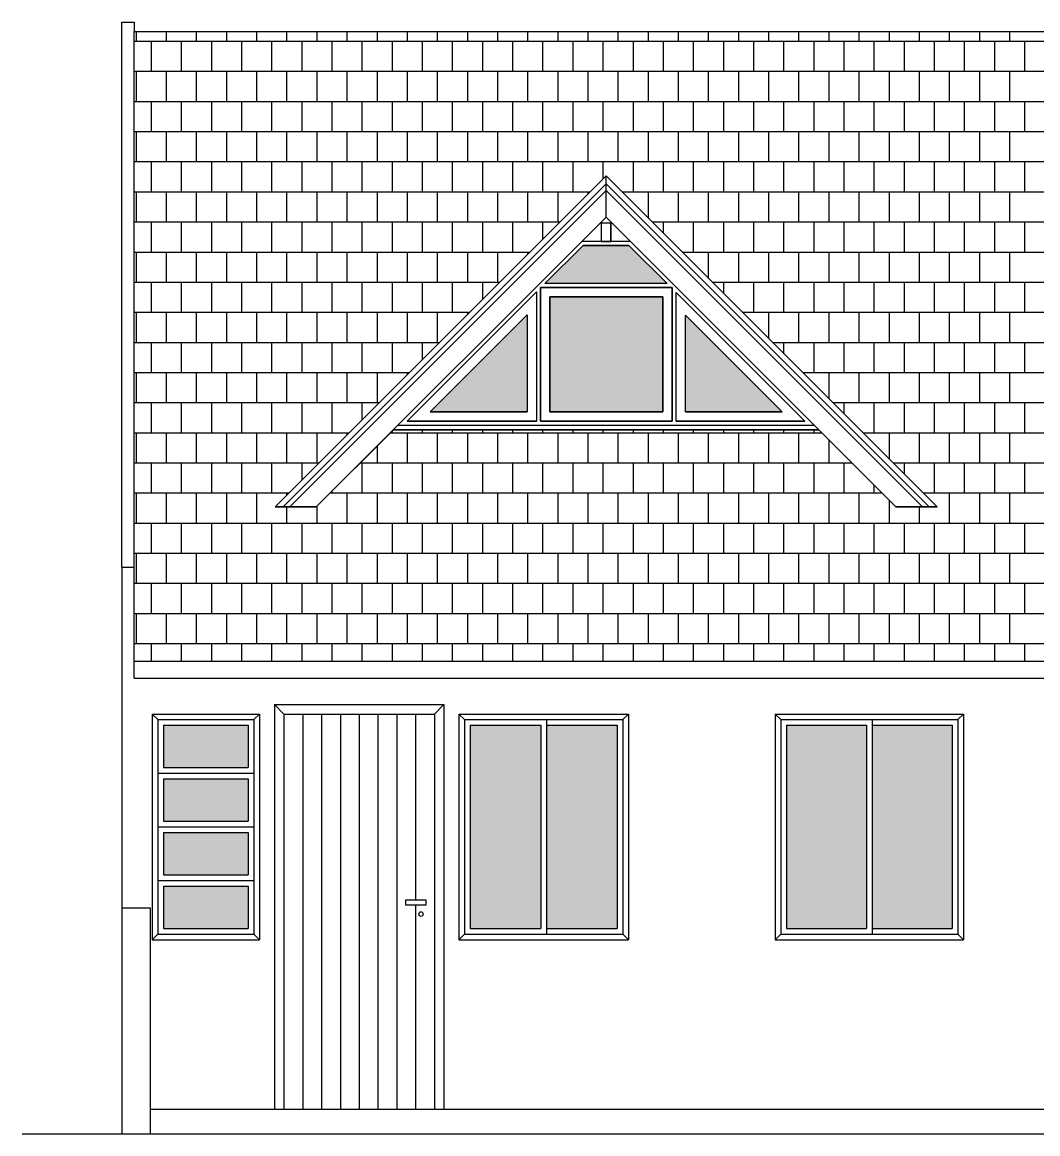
# Model space of a CAD drawing. Extents: x -79 to 141, y 7 to 81.
# Drawn here: x -18.29 to -12.89, y 42.22 to 48.12 of the extents above; entities that cross this region are included whole.
import ezdxf

# ---------------------------------------------------------------- set-up
doc = ezdxf.new("R2010")
doc.units = 0
doc.header["$LTSCALE"] = 10
doc.header["$MEASUREMENT"] = 0
doc.layers.get('0').update_dxf_attribs({"linetype": 'CONTINUOUS'})
for name, color, linetype in [('CONCRETO', 5, 'CONTINUOUS'), ('COTAS', 244, 'CONTINUOUS'), ('JANELA', 5, 'CONTINUOUS'), ('MADEIRAMENTODETELHADO', 244, 'CONTINUOUS'), ('PAREDE', 7, 'CONTINUOUS'), ('PAREDECORTE', 3, 'CONTINUOUS'), ('PAREDES', 7, 'CONTINUOUS'), ('TELHADO', 30, 'CONTINUOUS'), ('TERRENOEMCORTE', 244, 'CONTINUOUS')]:
    doc.layers.add(name, color=color, linetype=linetype)

# ---------------------------------------------------------------- blocks, each defined once
blk = doc.blocks.new('*X101')
at = {"color": 0, "linetype": 'Continuous', "ltscale": 0.05}
for p, q in [((-37.28, 47.68), (-37.28, 47.7307)), ((-37.12, 47.68), (-37.12, 47.7307)), ((-36.96, 47.68), (-36.96, 47.7307)), ((-36.8, 47.68), (-36.8, 47.7307)), ((-36.64, 47.68), (-36.64, 47.7307)), ((-36.48, 47.68), (-36.48, 47.7307)), ((-36.32, 47.68), (-36.32, 47.7307)), ((-36.16, 47.68), (-36.16, 47.7307)), ((-36, 47.68), (-36, 47.7307)), ((-35.84, 47.68), (-35.84, 47.7307)), ((-35.68, 47.68), (-35.68, 47.7307)), ((-35.52, 47.68), (-35.52, 47.7307)), ((-35.36, 47.68), (-35.36, 47.7307)), ((-35.2, 47.68), (-35.2, 47.7307)), ((-35.04, 47.68), (-35.04, 47.7307)), ((-34.88, 47.68), (-34.88, 47.7307)), ((-34.72, 47.68), (-34.72, 47.7307)), ((-34.56, 47.68), (-34.56, 47.7307)), ((-34.4, 47.68), (-34.4, 47.7307)), ((-34.24, 47.68), (-34.24, 47.7307)), ((-34.08, 47.68), (-34.08, 47.7307)), ((-33.92, 47.68), (-33.92, 47.7307)), ((-33.76, 47.68), (-33.76, 47.7307)), ((-33.6, 47.68), (-33.6, 47.7307)), ((-33.44, 47.68), (-33.44, 47.7307)), ((-33.28, 47.68), (-33.28, 47.7307)), ((-33.12, 47.68), (-33.12, 47.7307)), ((-32.96, 47.68), (-32.96, 47.7307)), ((-32.8, 47.68), (-32.8, 47.7307)), ((-32.64, 47.68), (-32.64, 47.7307)), ((-37.2915, 47.68), (-32.2915, 47.68)), ((-37.2, 47.52), (-37.2, 47.68)), ((-37.04, 47.52), (-37.04, 47.68)), ((-36.88, 47.52), (-36.88, 47.68)), ((-36.72, 47.52), (-36.72, 47.68)), ((-36.56, 47.52), (-36.56, 47.68)), ((-36.4, 47.52), (-36.4, 47.68)), ((-36.24, 47.52), (-36.24, 47.68)), ((-36.08, 47.52), (-36.08, 47.68)), ((-35.92, 47.52), (-35.92, 47.68)), ((-35.76, 47.52), (-35.76, 47.68)), ((-35.6, 47.52), (-35.6, 47.68)), ((-35.44, 47.52), (-35.44, 47.68)), ((-35.28, 47.52), (-35.28, 47.68)), ((-35.12, 47.52), (-35.12, 47.68)), ((-34.96, 47.52), (-34.96, 47.68)), ((-34.8, 47.52), (-34.8, 47.68)), ((-34.64, 47.52), (-34.64, 47.68)), ((-34.48, 47.52), (-34.48, 47.68)), ((-34.32, 47.52), (-34.32, 47.68)), ((-34.16, 47.52), (-34.16, 47.68)), ((-34, 47.52), (-34, 47.68)), ((-33.84, 47.52), (-33.84, 47.68)), ((-33.68, 47.52), (-33.68, 47.68)), ((-33.52, 47.52), (-33.52, 47.68)), ((-33.36, 47.52), (-33.36, 47.68)), ((-33.2, 47.52), (-33.2, 47.68)), ((-33.04, 47.52), (-33.04, 47.68)), ((-32.88, 47.52), (-32.88, 47.68)), ((-32.72, 47.52), (-32.72, 47.68)), ((-32.56, 47.52), (-32.56, 47.68)), ((-37.2915, 47.52), (-32.2915, 47.52)), ((-37.28, 47.36), (-37.28, 47.52)), ((-37.12, 47.36), (-37.12, 47.52)), ((-36.96, 47.36), (-36.96, 47.52)), ((-36.8, 47.36), (-36.8, 47.52)), ((-36.64, 47.36), (-36.64, 47.52)), ((-36.48, 47.36), (-36.48, 47.52)), ((-36.32, 47.36), (-36.32, 47.52)), ((-36.16, 47.36), (-36.16, 47.52)), ((-36, 47.36), (-36, 47.52)), ((-35.84, 47.36), (-35.84, 47.52)), ((-35.68, 47.36), (-35.68, 47.52)), ((-35.52, 47.36), (-35.52, 47.52)), ((-35.36, 47.36), (-35.36, 47.52)), ((-35.2, 47.36), (-35.2, 47.52)), ((-35.04, 47.36), (-35.04, 47.52)), ((-34.88, 47.36), (-34.88, 47.52)), ((-34.72, 47.36), (-34.72, 47.52)), ((-34.56, 47.36), (-34.56, 47.52)), ((-34.4, 47.36), (-34.4, 47.52)), ((-34.24, 47.36), (-34.24, 47.52)), ((-34.08, 47.36), (-34.08, 47.52)), ((-33.92, 47.36), (-33.92, 47.52)), ((-33.76, 47.36), (-33.76, 47.52)), ((-33.6, 47.36), (-33.6, 47.52)), ((-33.44, 47.36), (-33.44, 47.52)), ((-33.28, 47.36), (-33.28, 47.52)), ((-33.12, 47.36), (-33.12, 47.52)), ((-32.96, 47.36), (-32.96, 47.52)), ((-32.8, 47.36), (-32.8, 47.52)), ((-32.64, 47.36), (-32.64, 47.52)), ((-37.2915, 47.36), (-32.2915, 47.36)), ((-37.2, 47.2), (-37.2, 47.36)), ((-37.04, 47.2), (-37.04, 47.36)), ((-36.88, 47.2), (-36.88, 47.36)), ((-36.72, 47.2), (-36.72, 47.36)), ((-36.56, 47.2), (-36.56, 47.36)), ((-36.4, 47.2), (-36.4, 47.36)), ((-36.24, 47.2), (-36.24, 47.36)), ((-36.08, 47.2), (-36.08, 47.36)), ((-35.92, 47.2), (-35.92, 47.36)), ((-35.76, 47.2), (-35.76, 47.36)), ((-35.6, 47.2), (-35.6, 47.36)), ((-35.44, 47.2), (-35.44, 47.36)), ((-35.28, 47.2), (-35.28, 47.36)), ((-35.12, 47.2), (-35.12, 47.36)), ((-34.96, 47.2), (-34.96, 47.36)), ((-34.8, 47.2), (-34.8, 47.36)), ((-34.64, 47.2), (-34.64, 47.36)), ((-34.48, 47.2), (-34.48, 47.36)), ((-34.32, 47.2), (-34.32, 47.36)), ((-34.16, 47.2), (-34.16, 47.36)), ((-34, 47.2), (-34, 47.36)), ((-33.84, 47.2), (-33.84, 47.36)), ((-33.68, 47.2), (-33.68, 47.36)), ((-33.52, 47.2), (-33.52, 47.36)), ((-33.36, 47.2), (-33.36, 47.36)), ((-33.2, 47.2), (-33.2, 47.36)), ((-33.04, 47.2), (-33.04, 47.36)), ((-32.88, 47.2), (-32.88, 47.36)), ((-32.72, 47.2), (-32.72, 47.36)), ((-32.56, 47.2), (-32.56, 47.36)), ((-37.2915, 47.2), (-32.2915, 47.2)), ((-37.28, 47.04), (-37.28, 47.2)), ((-37.12, 47.04), (-37.12, 47.2)), ((-36.96, 47.04), (-36.96, 47.2)), ((-36.8, 47.04), (-36.8, 47.2)), ((-36.64, 47.04), (-36.64, 47.2)), ((-36.48, 47.04), (-36.48, 47.2)), ((-36.32, 47.04), (-36.32, 47.2)), ((-36.16, 47.04), (-36.16, 47.2)), ((-36, 47.04), (-36, 47.2)), ((-35.84, 47.04), (-35.84, 47.2)), ((-35.68, 47.04), (-35.68, 47.2)), ((-35.52, 47.04), (-35.52, 47.2)), ((-35.36, 47.04), (-35.36, 47.2)), ((-35.2, 47.04), (-35.2, 47.2)), ((-35.04, 47.04), (-35.04, 47.2)), ((-34.88, 47.04), (-34.88, 47.2)), ((-34.72, 47.04), (-34.72, 47.2)), ((-34.56, 47.04), (-34.56, 47.2)), ((-34.4, 47.04), (-34.4, 47.2)), ((-34.24, 47.04), (-34.24, 47.2)), ((-34.08, 47.04), (-34.08, 47.2)), ((-33.92, 47.04), (-33.92, 47.2)), ((-33.76, 47.04), (-33.76, 47.2)), ((-33.6, 47.04), (-33.6, 47.2)), ((-33.44, 47.04), (-33.44, 47.2)), ((-33.28, 47.04), (-33.28, 47.2)), ((-33.12, 47.04), (-33.12, 47.2)), ((-32.96, 47.04), (-32.96, 47.2)), ((-32.8, 47.04), (-32.8, 47.2)), ((-32.64, 47.04), (-32.64, 47.2)), ((-37.2915, 47.04), (-32.2915, 47.04)), ((-37.2, 46.88), (-37.2, 47.04)), ((-37.04, 46.88), (-37.04, 47.04)), ((-36.88, 46.88), (-36.88, 47.04)), ((-36.72, 46.88), (-36.72, 47.04)), ((-36.56, 46.88), (-36.56, 47.04)), ((-36.4, 46.88), (-36.4, 47.04)), ((-36.24, 46.88), (-36.24, 47.04)), ((-36.08, 46.88), (-36.08, 47.04)), ((-35.92, 46.88), (-35.92, 47.04)), ((-35.76, 46.88), (-35.76, 47.04)), ((-35.6, 46.88), (-35.6, 47.04)), ((-35.44, 46.88), (-35.44, 47.04)), ((-35.28, 46.88), (-35.28, 47.04)), ((-35.12, 46.88), (-35.12, 47.04)), ((-34.96, 46.88), (-34.96, 47.04)), ((-34.8, 46.949), (-34.8, 47.04)), ((-34.64, 46.88), (-34.64, 47.04)), ((-34.48, 46.88), (-34.48, 47.04)), ((-34.32, 46.88), (-34.32, 47.04)), ((-34.16, 46.88), (-34.16, 47.04)), ((-34, 46.88), (-34, 47.04)), ((-33.84, 46.88), (-33.84, 47.04)), ((-33.68, 46.88), (-33.68, 47.04)), ((-33.52, 46.88), (-33.52, 47.04)), ((-33.36, 46.88), (-33.36, 47.04)), ((-33.2, 46.88), (-33.2, 47.04)), ((-33.04, 46.88), (-33.04, 47.04)), ((-32.88, 46.88), (-32.88, 47.04)), ((-32.72, 46.88), (-32.72, 47.04)), ((-32.56, 46.88), (-32.56, 47.04)), ((-37.2915, 46.88), (-34.869, 46.88)), ((-37.28, 46.72), (-37.28, 46.88)), ((-37.12, 46.72), (-37.12, 46.88)), ((-36.96, 46.72), (-36.96, 46.88)), ((-36.8, 46.72), (-36.8, 46.88)), ((-36.64, 46.72), (-36.64, 46.88)), ((-36.48, 46.72), (-36.48, 46.88)), ((-36.32, 46.72), (-36.32, 46.88)), ((-36.16, 46.72), (-36.16, 46.88)), ((-36, 46.72), (-36, 46.88)), ((-35.84, 46.72), (-35.84, 46.88)), ((-35.68, 46.72), (-35.68, 46.88)), ((-35.52, 46.72), (-35.52, 46.88)), ((-35.36, 46.72), (-35.36, 46.88)), ((-35.2, 46.72), (-35.2, 46.88)), ((-35.04, 46.72), (-35.04, 46.88)), ((-34.88, 46.869), (-34.88, 46.88)), ((-34.7002, 46.88), (-32.2915, 46.88)), ((-34.56, 46.7398), (-34.56, 46.88)), ((-34.4, 46.72), (-34.4, 46.88)), ((-34.24, 46.72), (-34.24, 46.88)), ((-34.08, 46.72), (-34.08, 46.88)), ((-33.92, 46.72), (-33.92, 46.88)), ((-33.76, 46.72), (-33.76, 46.88)), ((-33.6, 46.72), (-33.6, 46.88)), ((-33.44, 46.72), (-33.44, 46.88)), ((-33.28, 46.72), (-33.28, 46.88)), ((-33.12, 46.72), (-33.12, 46.88)), ((-32.96, 46.72), (-32.96, 46.88)), ((-32.8, 46.72), (-32.8, 46.88)), ((-32.64, 46.72), (-32.64, 46.88)), ((-37.2915, 46.72), (-35.029, 46.72)), ((-37.2, 46.56), (-37.2, 46.72)), ((-37.04, 46.56), (-37.04, 46.72)), ((-36.88, 46.56), (-36.88, 46.72)), ((-36.72, 46.56), (-36.72, 46.72)), ((-36.56, 46.56), (-36.56, 46.72)), ((-36.4, 46.56), (-36.4, 46.72)), ((-36.24, 46.56), (-36.24, 46.72)), ((-36.08, 46.56), (-36.08, 46.72)), ((-35.92, 46.56), (-35.92, 46.72)), ((-35.76, 46.56), (-35.76, 46.72)), ((-35.6, 46.56), (-35.6, 46.72)), ((-35.44, 46.56), (-35.44, 46.72)), ((-35.28, 46.56), (-35.28, 46.72)), ((-35.12, 46.629), (-35.12, 46.72)), ((-34.5402, 46.72), (-32.2915, 46.72)), ((-34.48, 46.6598), (-34.48, 46.72)), ((-34.32, 46.56), (-34.32, 46.72)), ((-34.16, 46.56), (-34.16, 46.72)), ((-34, 46.56), (-34, 46.72)), ((-33.84, 46.56), (-33.84, 46.72)), ((-33.68, 46.56), (-33.68, 46.72)), ((-33.52, 46.56), (-33.52, 46.72)), ((-33.36, 46.56), (-33.36, 46.72)), ((-33.2, 46.56), (-33.2, 46.72)), ((-33.04, 46.56), (-33.04, 46.72)), ((-32.88, 46.56), (-32.88, 46.72)), ((-32.72, 46.56), (-32.72, 46.72)), ((-32.56, 46.56), (-32.56, 46.72)), ((-37.2915, 46.56), (-35.189, 46.56)), ((-37.28, 46.4), (-37.28, 46.56)), ((-37.12, 46.4), (-37.12, 46.56)), ((-36.96, 46.4), (-36.96, 46.56)), ((-36.8, 46.4), (-36.8, 46.56)), ((-36.64, 46.4), (-36.64, 46.56)), ((-36.48, 46.4), (-36.48, 46.56)), ((-36.32, 46.4), (-36.32, 46.56)), ((-36.16, 46.4), (-36.16, 46.56)), ((-36, 46.4), (-36, 46.56)), ((-35.84, 46.4), (-35.84, 46.56)), ((-35.68, 46.4), (-35.68, 46.56)), ((-35.52, 46.4), (-35.52, 46.56)), ((-35.36, 46.4), (-35.36, 46.56)), ((-35.2, 46.549), (-35.2, 46.56)), ((-34.3802, 46.56), (-32.2915, 46.56)), ((-34.24, 46.4198), (-34.24, 46.56)), ((-34.08, 46.4), (-34.08, 46.56)), ((-33.92, 46.4), (-33.92, 46.56)), ((-33.76, 46.4), (-33.76, 46.56)), ((-33.6, 46.4), (-33.6, 46.56)), ((-33.44, 46.4), (-33.44, 46.56)), ((-33.28, 46.4), (-33.28, 46.56)), ((-33.12, 46.4), (-33.12, 46.56)), ((-32.96, 46.4), (-32.96, 46.56)), ((-32.8, 46.4), (-32.8, 46.56)), ((-32.64, 46.4), (-32.64, 46.56)), ((-37.2915, 46.4), (-35.349, 46.4)), ((-37.2, 46.24), (-37.2, 46.4)), ((-37.04, 46.24), (-37.04, 46.4)), ((-36.88, 46.24), (-36.88, 46.4)), ((-36.72, 46.24), (-36.72, 46.4)), ((-36.56, 46.24), (-36.56, 46.4)), ((-36.4, 46.24), (-36.4, 46.4)), ((-36.24, 46.24), (-36.24, 46.4)), ((-36.08, 46.24), (-36.08, 46.4)), ((-35.92, 46.24), (-35.92, 46.4)), ((-35.76, 46.24), (-35.76, 46.4)), ((-35.6, 46.24), (-35.6, 46.4)), ((-35.44, 46.309), (-35.44, 46.4)), ((-34.2202, 46.4), (-32.2915, 46.4)), ((-34.16, 46.3398), (-34.16, 46.4)), ((-34, 46.24), (-34, 46.4)), ((-33.84, 46.24), (-33.84, 46.4)), ((-33.68, 46.24), (-33.68, 46.4)), ((-33.52, 46.24), (-33.52, 46.4)), ((-33.36, 46.24), (-33.36, 46.4)), ((-33.2, 46.24), (-33.2, 46.4)), ((-33.04, 46.24), (-33.04, 46.4)), ((-32.88, 46.24), (-32.88, 46.4)), ((-32.72, 46.24), (-32.72, 46.4)), ((-32.56, 46.24), (-32.56, 46.4)), ((-37.2915, 46.24), (-35.509, 46.24)), ((-37.28, 46.08), (-37.28, 46.24)), ((-37.12, 46.08), (-37.12, 46.24)), ((-36.96, 46.08), (-36.96, 46.24)), ((-36.8, 46.08), (-36.8, 46.24)), ((-36.64, 46.08), (-36.64, 46.24)), ((-36.48, 46.08), (-36.48, 46.24)), ((-36.32, 46.08), (-36.32, 46.24)), ((-36.16, 46.08), (-36.16, 46.24)), ((-36, 46.08), (-36, 46.24)), ((-35.84, 46.08), (-35.84, 46.24)), ((-35.68, 46.08), (-35.68, 46.24)), ((-35.52, 46.229), (-35.52, 46.24)), ((-34.0602, 46.24), (-32.2915, 46.24)), ((-33.92, 46.0998), (-33.92, 46.24)), ((-33.76, 46.08), (-33.76, 46.24)), ((-33.6, 46.08), (-33.6, 46.24)), ((-33.44, 46.08), (-33.44, 46.24)), ((-33.28, 46.08), (-33.28, 46.24)), ((-33.12, 46.08), (-33.12, 46.24)), ((-32.96, 46.08), (-32.96, 46.24)), ((-32.8, 46.08), (-32.8, 46.24)), ((-32.64, 46.08), (-32.64, 46.24)), ((-37.2915, 46.08), (-35.669, 46.08)), ((-37.2, 45.92), (-37.2, 46.08)), ((-37.04, 45.92), (-37.04, 46.08)), ((-36.88, 45.92), (-36.88, 46.08)), ((-36.72, 45.92), (-36.72, 46.08)), ((-36.56, 45.92), (-36.56, 46.08)), ((-36.4, 45.92), (-36.4, 46.08)), ((-36.24, 45.92), (-36.24, 46.08)), ((-36.08, 45.92), (-36.08, 46.08)), ((-35.92, 45.92), (-35.92, 46.08)), ((-35.76, 45.989), (-35.76, 46.08)), ((-33.9002, 46.08), (-32.2915, 46.08)), ((-33.84, 46.0198), (-33.84, 46.08)), ((-33.68, 45.92), (-33.68, 46.08)), ((-33.52, 45.92), (-33.52, 46.08)), ((-33.36, 45.92), (-33.36, 46.08)), ((-33.2, 45.92), (-33.2, 46.08)), ((-33.04, 45.92), (-33.04, 46.08)), ((-32.88, 45.92), (-32.88, 46.08)), ((-32.72, 45.92), (-32.72, 46.08)), ((-32.56, 45.92), (-32.56, 46.08)), ((-37.2915, 45.92), (-35.829, 45.92)), ((-37.28, 45.76), (-37.28, 45.92)), ((-37.12, 45.76), (-37.12, 45.92)), ((-36.96, 45.76), (-36.96, 45.92)), ((-36.8, 45.76), (-36.8, 45.92)), ((-36.64, 45.76), (-36.64, 45.92)), ((-36.48, 45.76), (-36.48, 45.92)), ((-36.32, 45.76), (-36.32, 45.92)), ((-36.16, 45.76), (-36.16, 45.92)), ((-36, 45.76), (-36, 45.92)), ((-35.84, 45.909), (-35.84, 45.92)), ((-33.7402, 45.92), (-32.2915, 45.92)), ((-33.6, 45.7798), (-33.6, 45.92)), ((-33.44, 45.76), (-33.44, 45.92)), ((-33.28, 45.76), (-33.28, 45.92)), ((-33.12, 45.76), (-33.12, 45.92)), ((-32.96, 45.76), (-32.96, 45.92)), ((-32.8, 45.76), (-32.8, 45.92)), ((-32.64, 45.76), (-32.64, 45.92)), ((-37.2915, 45.76), (-35.989, 45.76)), ((-37.2, 45.6), (-37.2, 45.76)), ((-37.04, 45.6), (-37.04, 45.76)), ((-36.88, 45.6), (-36.88, 45.76)), ((-36.72, 45.6), (-36.72, 45.76)), ((-36.56, 45.6), (-36.56, 45.76)), ((-36.4, 45.6), (-36.4, 45.76)), ((-36.24, 45.6), (-36.24, 45.76)), ((-36.08, 45.669), (-36.08, 45.76)), ((-33.5802, 45.76), (-32.2915, 45.76)), ((-33.52, 45.6998), (-33.52, 45.76)), ((-33.36, 45.6), (-33.36, 45.76)), ((-33.2, 45.6), (-33.2, 45.76)), ((-33.04, 45.6), (-33.04, 45.76)), ((-32.88, 45.6), (-32.88, 45.76)), ((-32.72, 45.6), (-32.72, 45.76)), ((-32.56, 45.6), (-32.56, 45.76)), ((-37.2915, 45.6), (-36.149, 45.6)), ((-37.28, 45.44), (-37.28, 45.6)), ((-37.12, 45.44), (-37.12, 45.6)), ((-36.96, 45.44), (-36.96, 45.6)), ((-36.8, 45.44), (-36.8, 45.6)), ((-36.64, 45.44), (-36.64, 45.6)), ((-36.48, 45.44), (-36.48, 45.6)), ((-36.32, 45.44), (-36.32, 45.6)), ((-36.16, 45.589), (-36.16, 45.6)), ((-35.9298, 45.6), (-33.6394, 45.6)), ((-35.92, 45.6), (-35.92, 45.6098)), ((-35.84, 45.44), (-35.84, 45.6)), ((-35.76, 45.6), (-35.76, 45.6157)), ((-35.68, 45.44), (-35.68, 45.6)), ((-35.6, 45.6), (-35.6, 45.6157)), ((-35.52, 45.44), (-35.52, 45.6)), ((-35.44, 45.6), (-35.44, 45.6157)), ((-35.36, 45.44), (-35.36, 45.6)), ((-35.28, 45.6), (-35.28, 45.6157)), ((-35.2, 45.44), (-35.2, 45.6)), ((-35.12, 45.6), (-35.12, 45.6157)), ((-35.04, 45.44), (-35.04, 45.6)), ((-34.96, 45.6), (-34.96, 45.6157)), ((-34.88, 45.44), (-34.88, 45.6)), ((-34.8, 45.6), (-34.8, 45.6157)), ((-34.72, 45.44), (-34.72, 45.6)), ((-34.64, 45.6), (-34.64, 45.6157)), ((-34.56, 45.44), (-34.56, 45.6)), ((-34.48, 45.6), (-34.48, 45.6157)), ((-34.4, 45.44), (-34.4, 45.6)), ((-34.32, 45.6), (-34.32, 45.6157)), ((-34.24, 45.44), (-34.24, 45.6)), ((-34.16, 45.6), (-34.16, 45.6157)), ((-34.08, 45.44), (-34.08, 45.6)), ((-34, 45.6), (-34, 45.6157)), ((-33.92, 45.44), (-33.92, 45.6)), ((-33.84, 45.6), (-33.84, 45.6157)), ((-33.76, 45.44), (-33.76, 45.6)), ((-33.68, 45.6), (-33.68, 45.6157)), ((-33.4202, 45.6), (-32.2915, 45.6)), ((-33.28, 45.4598), (-33.28, 45.6)), ((-33.12, 45.44), (-33.12, 45.6)), ((-32.96, 45.44), (-32.96, 45.6)), ((-32.8, 45.44), (-32.8, 45.6)), ((-32.64, 45.44), (-32.64, 45.6)), ((-36, 45.44), (-36, 45.5298)), ((-33.6, 45.44), (-33.6, 45.5606)), ((-37.2915, 45.44), (-36.309, 45.44)), ((-37.2, 45.28), (-37.2, 45.44)), ((-37.04, 45.28), (-37.04, 45.44)), ((-36.88, 45.28), (-36.88, 45.44)), ((-36.72, 45.28), (-36.72, 45.44)), ((-36.56, 45.28), (-36.56, 45.44)), ((-36.4, 45.349), (-36.4, 45.44)), ((-36.0898, 45.44), (-33.4794, 45.44)), ((-36.08, 45.28), (-36.08, 45.44)), ((-35.92, 45.28), (-35.92, 45.44)), ((-35.76, 45.28), (-35.76, 45.44)), ((-35.6, 45.28), (-35.6, 45.44)), ((-35.44, 45.28), (-35.44, 45.44)), ((-35.28, 45.28), (-35.28, 45.44)), ((-35.12, 45.28), (-35.12, 45.44)), ((-34.96, 45.28), (-34.96, 45.44)), ((-34.8, 45.28), (-34.8, 45.44)), ((-34.64, 45.28), (-34.64, 45.44)), ((-34.48, 45.28), (-34.48, 45.44)), ((-34.32, 45.28), (-34.32, 45.44)), ((-34.16, 45.28), (-34.16, 45.44)), ((-34, 45.28), (-34, 45.44)), ((-33.84, 45.28), (-33.84, 45.44)), ((-33.68, 45.28), (-33.68, 45.44)), ((-33.52, 45.28), (-33.52, 45.44)), ((-33.2602, 45.44), (-32.2915, 45.44)), ((-33.2, 45.3798), (-33.2, 45.44)), ((-33.04, 45.28), (-33.04, 45.44)), ((-32.88, 45.28), (-32.88, 45.44)), ((-32.72, 45.28), (-32.72, 45.44)), ((-32.56, 45.28), (-32.56, 45.44)), ((-33.36, 45.28), (-33.36, 45.3206)), ((-37.2915, 45.28), (-36.469, 45.28)), ((-37.28, 45.12), (-37.28, 45.28)), ((-37.12, 45.12), (-37.12, 45.28)), ((-36.96, 45.12), (-36.96, 45.28)), ((-36.8, 45.12), (-36.8, 45.28)), ((-36.64, 45.12), (-36.64, 45.28)), ((-36.48, 45.269), (-36.48, 45.28)), ((-36.2498, 45.28), (-33.3194, 45.28)), ((-36.24, 45.28), (-36.24, 45.2898)), ((-36.16, 45.12), (-36.16, 45.28)), ((-36, 45.12), (-36, 45.28)), ((-35.84, 45.12), (-35.84, 45.28)), ((-35.68, 45.12), (-35.68, 45.28)), ((-35.52, 45.12), (-35.52, 45.28)), ((-35.36, 45.12), (-35.36, 45.28)), ((-35.2, 45.12), (-35.2, 45.28)), ((-35.04, 45.12), (-35.04, 45.28)), ((-34.88, 45.12), (-34.88, 45.28)), ((-34.72, 45.12), (-34.72, 45.28)), ((-34.56, 45.12), (-34.56, 45.28)), ((-34.4, 45.12), (-34.4, 45.28)), ((-34.24, 45.12), (-34.24, 45.28)), ((-34.08, 45.12), (-34.08, 45.28)), ((-33.92, 45.12), (-33.92, 45.28)), ((-33.76, 45.12), (-33.76, 45.28)), ((-33.6, 45.12), (-33.6, 45.28)), ((-33.44, 45.12), (-33.44, 45.28)), ((-33.28, 45.12), (-33.28, 45.2406)), ((-33.1002, 45.28), (-32.2915, 45.28)), ((-32.96, 45.12), (-32.96, 45.28)), ((-32.8, 45.12), (-32.8, 45.28)), ((-32.64, 45.12), (-32.64, 45.28)), ((-36.48, 45.12), (-36.48, 45.2057)), ((-36.32, 45.12), (-36.32, 45.2098)), ((-33.12, 45.12), (-33.12, 45.2057)), ((-37.2915, 45.12), (-32.2915, 45.12)), ((-37.2, 44.96), (-37.2, 45.12)), ((-37.04, 44.96), (-37.04, 45.12)), ((-36.88, 44.96), (-36.88, 45.12)), ((-36.72, 44.96), (-36.72, 45.12)), ((-36.56, 44.96), (-36.56, 45.12)), ((-36.4, 44.96), (-36.4, 45.12)), ((-36.24, 44.96), (-36.24, 45.12)), ((-36.08, 44.96), (-36.08, 45.12)), ((-35.92, 44.96), (-35.92, 45.12)), ((-35.76, 44.96), (-35.76, 45.12)), ((-35.6, 44.96), (-35.6, 45.12)), ((-35.44, 44.96), (-35.44, 45.12)), ((-35.28, 44.96), (-35.28, 45.12)), ((-35.12, 44.96), (-35.12, 45.12)), ((-34.96, 44.96), (-34.96, 45.12)), ((-34.8, 44.96), (-34.8, 45.12)), ((-34.64, 44.96), (-34.64, 45.12)), ((-34.48, 44.96), (-34.48, 45.12)), ((-34.32, 44.96), (-34.32, 45.12)), ((-34.16, 44.96), (-34.16, 45.12)), ((-34, 44.96), (-34, 45.12)), ((-33.84, 44.96), (-33.84, 45.12)), ((-33.68, 44.96), (-33.68, 45.12)), ((-33.52, 44.96), (-33.52, 45.12)), ((-33.36, 44.96), (-33.36, 45.12)), ((-33.2, 44.96), (-33.2, 45.12)), ((-33.04, 44.96), (-33.04, 45.12)), ((-32.88, 44.96), (-32.88, 45.12)), ((-32.72, 44.96), (-32.72, 45.12)), ((-32.56, 44.96), (-32.56, 45.12)), ((-37.2915, 44.96), (-32.2915, 44.96)), ((-37.28, 44.8), (-37.28, 44.96)), ((-37.12, 44.8), (-37.12, 44.96)), ((-36.96, 44.8), (-36.96, 44.96)), ((-36.8, 44.8), (-36.8, 44.96)), ((-36.64, 44.8), (-36.64, 44.96)), ((-36.48, 44.8), (-36.48, 44.96)), ((-36.32, 44.8), (-36.32, 44.96)), ((-36.16, 44.8), (-36.16, 44.96)), ((-36, 44.8), (-36, 44.96)), ((-35.84, 44.8), (-35.84, 44.96)), ((-35.68, 44.8), (-35.68, 44.96)), ((-35.52, 44.8), (-35.52, 44.96)), ((-35.36, 44.8), (-35.36, 44.96)), ((-35.2, 44.8), (-35.2, 44.96)), ((-35.04, 44.8), (-35.04, 44.96)), ((-34.88, 44.8), (-34.88, 44.96)), ((-34.72, 44.8), (-34.72, 44.96)), ((-34.56, 44.8), (-34.56, 44.96)), ((-34.4, 44.8), (-34.4, 44.96)), ((-34.24, 44.8), (-34.24, 44.96)), ((-34.08, 44.8), (-34.08, 44.96)), ((-33.92, 44.8), (-33.92, 44.96)), ((-33.76, 44.8), (-33.76, 44.96)), ((-33.6, 44.8), (-33.6, 44.96)), ((-33.44, 44.8), (-33.44, 44.96)), ((-33.28, 44.8), (-33.28, 44.96)), ((-33.12, 44.8), (-33.12, 44.96)), ((-32.96, 44.8), (-32.96, 44.96)), ((-32.8, 44.8), (-32.8, 44.96)), ((-32.64, 44.8), (-32.64, 44.96)), ((-37.2915, 44.8), (-29.4863, 44.8)), ((-37.2, 44.64), (-37.2, 44.8)), ((-37.04, 44.64), (-37.04, 44.8)), ((-36.88, 44.64), (-36.88, 44.8)), ((-36.72, 44.64), (-36.72, 44.8)), ((-36.56, 44.64), (-36.56, 44.8)), ((-36.4, 44.64), (-36.4, 44.8)), ((-36.24, 44.64), (-36.24, 44.8)), ((-36.08, 44.64), (-36.08, 44.8)), ((-35.92, 44.64), (-35.92, 44.8)), ((-35.76, 44.64), (-35.76, 44.8)), ((-35.6, 44.64), (-35.6, 44.8)), ((-35.44, 44.64), (-35.44, 44.8)), ((-35.28, 44.64), (-35.28, 44.8)), ((-35.12, 44.64), (-35.12, 44.8)), ((-34.96, 44.64), (-34.96, 44.8)), ((-34.8, 44.64), (-34.8, 44.8)), ((-34.64, 44.64), (-34.64, 44.8)), ((-34.48, 44.64), (-34.48, 44.8)), ((-34.32, 44.64), (-34.32, 44.8)), ((-34.16, 44.64), (-34.16, 44.8)), ((-34, 44.64), (-34, 44.8)), ((-33.84, 44.64), (-33.84, 44.8)), ((-33.68, 44.64), (-33.68, 44.8)), ((-33.52, 44.64), (-33.52, 44.8)), ((-33.36, 44.64), (-33.36, 44.8)), ((-33.2, 44.64), (-33.2, 44.8)), ((-33.04, 44.64), (-33.04, 44.8)), ((-32.88, 44.64), (-32.88, 44.8)), ((-32.72, 44.64), (-32.72, 44.8)), ((-32.56, 44.64), (-32.56, 44.8)), ((-37.2915, 44.64), (-29.4632, 44.64)), ((-37.28, 44.48), (-37.28, 44.64)), ((-37.12, 44.48), (-37.12, 44.64)), ((-36.96, 44.48), (-36.96, 44.64)), ((-36.8, 44.48), (-36.8, 44.64)), ((-36.64, 44.48), (-36.64, 44.64)), ((-36.48, 44.48), (-36.48, 44.64)), ((-36.32, 44.48), (-36.32, 44.64)), ((-36.16, 44.48), (-36.16, 44.64)), ((-36, 44.48), (-36, 44.64)), ((-35.84, 44.48), (-35.84, 44.64)), ((-35.68, 44.48), (-35.68, 44.64)), ((-35.52, 44.48), (-35.52, 44.64)), ((-35.36, 44.48), (-35.36, 44.64)), ((-35.2, 44.48), (-35.2, 44.64)), ((-35.04, 44.48), (-35.04, 44.64)), ((-34.88, 44.48), (-34.88, 44.64)), ((-34.72, 44.48), (-34.72, 44.64)), ((-34.56, 44.48), (-34.56, 44.64)), ((-34.4, 44.48), (-34.4, 44.64)), ((-34.24, 44.48), (-34.24, 44.64)), ((-34.08, 44.48), (-34.08, 44.64)), ((-33.92, 44.48), (-33.92, 44.64)), ((-33.76, 44.48), (-33.76, 44.64)), ((-33.6, 44.48), (-33.6, 44.64)), ((-33.44, 44.48), (-33.44, 44.64)), ((-33.28, 44.48), (-33.28, 44.64)), ((-33.12, 44.48), (-33.12, 44.64)), ((-32.96, 44.48), (-32.96, 44.64)), ((-32.8, 44.48), (-32.8, 44.64)), ((-32.64, 44.48), (-32.64, 44.64)), ((-37.2915, 44.48), (-29.4401, 44.48)), ((-37.2, 44.3857), (-37.2, 44.48)), ((-37.04, 44.3857), (-37.04, 44.48)), ((-36.88, 44.3857), (-36.88, 44.48)), ((-36.72, 44.3857), (-36.72, 44.48)), ((-36.56, 44.3857), (-36.56, 44.48)), ((-36.4, 44.3857), (-36.4, 44.48)), ((-36.24, 44.3857), (-36.24, 44.48)), ((-36.08, 44.3857), (-36.08, 44.48)), ((-35.92, 44.3857), (-35.92, 44.48)), ((-35.76, 44.3857), (-35.76, 44.48)), ((-35.6, 44.3857), (-35.6, 44.48)), ((-35.44, 44.3857), (-35.44, 44.48)), ((-35.28, 44.3857), (-35.28, 44.48)), ((-35.12, 44.3857), (-35.12, 44.48)), ((-34.96, 44.3857), (-34.96, 44.48)), ((-34.8, 44.3857), (-34.8, 44.48)), ((-34.64, 44.3857), (-34.64, 44.48)), ((-34.48, 44.3857), (-34.48, 44.48)), ((-34.32, 44.3857), (-34.32, 44.48)), ((-34.16, 44.3857), (-34.16, 44.48)), ((-34, 44.3857), (-34, 44.48)), ((-33.84, 44.3857), (-33.84, 44.48)), ((-33.68, 44.3857), (-33.68, 44.48)), ((-33.52, 44.3857), (-33.52, 44.48)), ((-33.36, 44.3857), (-33.36, 44.48)), ((-33.2, 44.3857), (-33.2, 44.48)), ((-33.04, 44.3857), (-33.04, 44.48)), ((-32.88, 44.3857), (-32.88, 44.48)), ((-32.72, 44.3857), (-32.72, 44.48)), ((-32.56, 44.3857), (-32.56, 44.48))]:
    blk.add_line(p, q, dxfattribs=at)

msp = doc.modelspace()

# ---------------------------------------------------------------- linework, layer by layer
at = {"layer": 'CONCRETO', "color": 244, "linetype": 'Continuous', "ltscale": 0.3}
for p, q in [((-15.05668, 46.95709), (-15.31623, 46.95709)), ((-15.06497, 46.93709), (-15.30794, 46.93709))]:
    msp.add_line(p, q, dxfattribs=at)
at = {"layer": 'CONCRETO', "color": 1, "linetype": 'Continuous', "ltscale": 0.3}
msp.add_line((-17.75834, 45.22732), (-17.69334, 45.22732), dxfattribs=at)
at = {"layer": 'CONCRETO', "color": 5, "linetype": 'Continuous', "ltscale": 0.3}
msp.add_line((-17.60834, 42.34732), (-12.69334, 42.34732), dxfattribs=at)
at = {"layer": 'COTAS', "color": 30, "linetype": 'Continuous', "ltscale": 0.3}
msp.add_line((-17.75834, 45.22732), (-17.75834, 43.41732), dxfattribs=at)
at = {"layer": 'COTAS', "color": 244, "linetype": 'Continuous', "ltscale": 0.3}
for points in [[(-13.42772, 45.54732), (-13.5055, 45.54732), (-13.64692, 45.54732), (-14.05692, 45.95732), (-16.31599, 45.95732), (-16.72599, 45.54732), (-16.86741, 45.54732), (-16.94519, 45.54732), (-15.18645, 47.30606)], [(-15.21145, 46.95709), (-15.21145, 47.05709), (-15.16145, 47.05709), (-15.16145, 46.95709)], [(-14.86162, 46.73374), (-15.51129, 46.73374), (-15.30794, 46.93709), (-15.06497, 46.93709)], [(-14.83522, 46.00232), (-15.53572, 46.00232), (-15.53572, 46.71374), (-14.83522, 46.71374)], [(-15.55572, 46.00232), (-16.2427, 46.00232), (-15.55572, 46.68931)], [(-14.88522, 46.05232), (-15.48572, 46.05232), (-15.48572, 46.66374), (-14.88522, 46.66374)], [(-14.1302, 46.00232), (-14.81522, 46.00232), (-14.81522, 46.68734)], [(-15.60572, 46.05232), (-16.12199, 46.05232), (-15.60572, 46.5686)], [(-14.25091, 46.05232), (-14.76522, 46.05232), (-14.76522, 46.56663)]]:
    msp.add_lwpolyline(points, close=True, dxfattribs=at)
at = {"layer": 'JANELA', "color": 244, "linetype": 'Continuous', "ltscale": 0.3}
for p, q in [((-15.18645, 47.08686), (-15.18645, 47.26364)), ((-16.94834, 44.49732), (-16.04834, 44.49732)), ((-16.89834, 44.44732), (-16.94834, 44.49732)), ((-16.94834, 44.49732), (-16.94834, 42.34732)), ((-16.09834, 44.44732), (-16.04834, 44.49732)), ((-16.04834, 44.49732), (-16.04834, 42.34732)), ((-17.59834, 44.44732), (-17.02834, 44.44732)), ((-17.56834, 44.41732), (-17.59834, 44.44732)), ((-17.59834, 44.44732), (-17.59834, 43.24732)), ((-17.56834, 44.41732), (-17.05834, 44.41732)), ((-17.56834, 44.41732), (-17.56834, 43.27732)), ((-17.05834, 44.41732), (-17.02834, 44.44732)), ((-17.05834, 44.41732), (-17.05834, 43.27732)), ((-17.02834, 44.44732), (-17.02834, 43.24732)), ((-16.89834, 44.44732), (-16.09834, 44.44732)), ((-16.89834, 44.44732), (-16.89834, 42.34732)), ((-16.09834, 44.44732), (-16.09834, 42.34732)), ((-15.96834, 44.44732), (-15.06834, 44.44732)), ((-15.93834, 44.41732), (-15.96834, 44.44732)), ((-15.96834, 44.44732), (-15.96834, 43.24732)), ((-15.93834, 44.41732), (-15.09834, 44.41732)), ((-15.93834, 44.41732), (-15.93834, 43.27732)), ((-15.50334, 44.41732), (-15.50334, 43.27732)), ((-15.09834, 44.41732), (-15.06834, 44.44732)), ((-15.09834, 44.41732), (-15.09834, 43.27732)), ((-15.06834, 44.44732), (-15.06834, 43.24732)), ((-14.28834, 44.44732), (-13.28834, 44.44732)), ((-14.28834, 44.44732), (-14.25834, 44.41732)), ((-14.28834, 44.44732), (-14.28834, 43.24732)), ((-14.25834, 44.41732), (-13.31834, 44.41732)), ((-14.25834, 44.41732), (-14.25834, 43.27732)), ((-13.77334, 44.41732), (-13.77334, 43.27732)), ((-13.31834, 44.41732), (-13.28834, 44.44732)), ((-13.31834, 44.41732), (-13.31834, 43.27732)), ((-13.28834, 44.44732), (-13.28834, 43.24732)), ((-17.53834, 44.38732), (-17.53834, 44.16232)), ((-17.53834, 44.38732), (-17.08834, 44.38732)), ((-17.08834, 44.38732), (-17.08834, 44.16232)), ((-15.90834, 44.38732), (-15.53334, 44.38732)), ((-15.90834, 44.38732), (-15.90834, 43.30732)), ((-15.53334, 44.38732), (-15.53334, 43.30732)), ((-15.50334, 44.38732), (-15.12834, 44.38732)), ((-15.12834, 44.38732), (-15.12834, 43.30732)), ((-14.22834, 44.38732), (-13.80334, 44.38732)), ((-14.22834, 44.38732), (-14.22834, 43.30732)), ((-13.80334, 44.38732), (-13.80334, 43.30732)), ((-13.77334, 44.38732), (-13.34834, 44.38732)), ((-13.34834, 44.38732), (-13.34834, 43.30732)), ((-17.56834, 44.13232), (-17.05834, 44.13232)), ((-17.53834, 44.16232), (-17.08834, 44.16232)), ((-17.53834, 44.10232), (-17.08834, 44.10232)), ((-17.53834, 44.10232), (-17.53834, 43.87732)), ((-17.08834, 44.10232), (-17.08834, 43.87732)), ((-17.53834, 43.87732), (-17.08834, 43.87732)), ((-17.56834, 43.84732), (-17.05834, 43.84732)), ((-17.53834, 43.81732), (-17.08834, 43.81732)), ((-17.53834, 43.81732), (-17.53834, 43.59232)), ((-17.08834, 43.81732), (-17.08834, 43.59232)), ((-17.53834, 43.59232), (-17.08834, 43.59232)), ((-17.56834, 43.56232), (-17.05834, 43.56232)), ((-17.53834, 43.53232), (-17.08834, 43.53232)), ((-17.53834, 43.53232), (-17.53834, 43.30732)), ((-17.08834, 43.53232), (-17.08834, 43.30732)), ((-17.53834, 43.30732), (-17.08834, 43.30732)), ((-15.90834, 43.30732), (-15.53334, 43.30732)), ((-15.50334, 43.30732), (-15.12834, 43.30732)), ((-14.22834, 43.30732), (-13.80334, 43.30732)), ((-13.77334, 43.30732), (-13.34834, 43.30732)), ((-17.59834, 43.24732), (-17.02834, 43.24732)), ((-17.56834, 43.27732), (-17.05834, 43.27732)), ((-17.05834, 43.27732), (-17.02834, 43.24732)), ((-15.93834, 43.27732), (-15.96834, 43.24732)), ((-15.96834, 43.24732), (-15.06834, 43.24732)), ((-15.93834, 43.27732), (-15.09834, 43.27732)), ((-15.09834, 43.27732), (-15.06834, 43.24732)), ((-14.25834, 43.27732), (-14.28834, 43.24732)), ((-14.28834, 43.24732), (-13.28834, 43.24732)), ((-14.25834, 43.27732), (-13.31834, 43.27732)), ((-13.31834, 43.27732), (-13.28834, 43.24732))]:
    msp.add_line(p, q, dxfattribs=at)
at = {"layer": 'JANELA', "color": 30, "linetype": 'Continuous', "ltscale": 0.3}
for p, q in [((-16.79834, 44.44732), (-16.79834, 42.34732)), ((-16.69834, 44.44732), (-16.69834, 42.34732)), ((-16.59834, 44.44732), (-16.59834, 42.34732)), ((-16.49834, 44.44732), (-16.49834, 42.34732)), ((-16.39834, 44.44732), (-16.39834, 42.34732)), ((-16.29834, 44.44732), (-16.29834, 42.34732)), ((-16.19834, 44.44732), (-16.19834, 43.45912)), ((-16.19834, 43.43432), (-16.19834, 42.34732))]:
    msp.add_line(p, q, dxfattribs=at)
at = {"layer": 'JANELA', "color": 1, "linetype": 'Continuous', "ltscale": 0.3}
msp.add_line((-17.56834, 43.27732), (-17.59834, 43.24732), dxfattribs=at)
at = {"layer": 'JANELA', "color": 244, "linetype": 'Continuous', "ltscale": 0.3}
msp.add_lwpolyline([(-16.2531, 43.45912), (-16.2531, 43.43432), (-16.14308, 43.43432), (-16.14308, 43.45912)], close=True, dxfattribs=at)
msp.add_ellipse((-16.1697, 43.3847), major_axis=(0, 0.0124), ratio=0.9037278, dxfattribs=at)
for points in [[(-17.53834, 44.38732), (-17.08834, 44.38732), (-17.53834, 44.16232), (-17.08834, 44.16232)], [(-15.90834, 44.38732), (-15.53334, 44.38732), (-15.90834, 43.30732), (-15.53334, 43.30732)], [(-15.50334, 44.38732), (-15.12834, 44.38732), (-15.50334, 43.30732), (-15.12834, 43.30732)], [(-14.22834, 44.38732), (-13.80334, 44.38732), (-14.22834, 43.30732), (-13.80334, 43.30732)], [(-13.77334, 44.38732), (-13.34834, 44.38732), (-13.77334, 43.30732), (-13.34834, 43.30732)], [(-17.53834, 44.10232), (-17.08834, 44.10232), (-17.53834, 43.87732), (-17.08834, 43.87732)], [(-17.53834, 43.81732), (-17.08834, 43.81732), (-17.53834, 43.59232), (-17.08834, 43.59232)], [(-17.53834, 43.53232), (-17.08834, 43.53232), (-17.53834, 43.30732), (-17.08834, 43.30732)]]:
    msp.add_solid(points, dxfattribs=at)
at = {"layer": 'MADEIRAMENTODETELHADO', "color": 1, "linetype": 'Continuous', "ltscale": 0.3}
msp.add_line((-17.69334, 48.12232), (-17.69334, 48.07232), dxfattribs=at)
at = {"layer": 'MADEIRAMENTODETELHADO', "color": 244, "linetype": 'Continuous', "ltscale": 0.3}
for p, q in [((-16.86741, 45.54732), (-15.18645, 47.22828)), ((-13.5055, 45.54732), (-15.18645, 47.22828)), ((-16.72599, 45.54732), (-15.18645, 47.08686)), ((-13.64692, 45.54732), (-15.18645, 47.08686)), ((-15.21145, 47.05709), (-15.16145, 47.05709)), ((-15.21145, 46.95709), (-15.21145, 47.05709)), ((-15.16145, 46.95709), (-15.16145, 47.05709)), ((-15.21145, 46.95709), (-15.16145, 46.95709)), ((-15.51129, 46.73374), (-15.30794, 46.93709)), ((-14.86162, 46.73374), (-15.06497, 46.93709)), ((-15.53572, 46.71374), (-15.53572, 46.00232)), ((-14.83522, 46.71374), (-15.53572, 46.71374)), ((-14.86162, 46.73374), (-15.51129, 46.73374)), ((-14.83522, 46.00232), (-14.83522, 46.71374)), ((-16.2427, 46.00232), (-15.55572, 46.68931)), ((-15.55572, 46.68931), (-15.55572, 46.00232)), ((-15.48572, 46.66374), (-15.48572, 46.05232)), ((-14.88522, 46.66374), (-15.48572, 46.66374)), ((-14.88522, 46.05232), (-14.88522, 46.66374)), ((-14.1302, 46.00232), (-14.81522, 46.68734)), ((-14.81522, 46.00232), (-14.81522, 46.68734)), ((-16.12199, 46.05232), (-15.60572, 46.5686)), ((-15.60572, 46.5686), (-15.60572, 46.05232)), ((-14.25091, 46.05232), (-14.76522, 46.56663)), ((-14.76522, 46.05232), (-14.76522, 46.56663)), ((-16.86741, 45.54732), (-16.72599, 45.54732)), ((-13.64692, 45.54732), (-13.5055, 45.54732)), ((-17.69334, 44.63732), (-17.69334, 44.72732))]:
    msp.add_line(p, q, dxfattribs=at)
for points in [[(-15.30794, 46.93709), (-15.06497, 46.93709), (-15.51129, 46.73374), (-14.86162, 46.73374)], [(-15.48572, 46.66374), (-14.88522, 46.66374), (-15.48572, 46.05232), (-14.88522, 46.05232)], [(-15.60572, 46.5686), (-16.12199, 46.05232), (-15.60572, 46.05232)], [(-14.76522, 46.56663), (-14.25091, 46.05232), (-14.76522, 46.05232)]]:
    msp.add_solid(points, dxfattribs=at)
at = {"layer": 'PAREDE', "color": 1, "linetype": 'Continuous', "ltscale": 0.3}
for p, q in [((-17.75834, 43.41732), (-17.75834, 42.21732)), ((-17.60834, 43.41732), (-17.60834, 42.21732))]:
    msp.add_line(p, q, dxfattribs=at)
at = {"layer": 'PAREDECORTE', "color": 1, "linetype": 'Continuous', "ltscale": 0.3}
for p, q in [((-17.75834, 45.22732), (-17.75834, 48.12232)), ((-17.69334, 45.22732), (-17.69334, 48.07232))]:
    msp.add_line(p, q, dxfattribs=at)
at = {"layer": 'PAREDES', "color": 1, "linetype": 'Continuous', "ltscale": 0.3}
msp.add_line((-17.75834, 43.41732), (-17.60834, 43.41732), dxfattribs=at)
at = {"layer": 'TELHADO', "color": 1, "linetype": 'Continuous', "ltscale": 0.3}
msp.add_line((-17.75834, 48.12232), (-17.69334, 48.12232), dxfattribs=at)
at = {"layer": 'TELHADO', "color": 30, "linetype": 'Continuous', "ltscale": 0.3}
for p, q in [((-17.69334, 48.07232), (-12.69334, 48.07232)), ((-16.94519, 45.54732), (-15.18645, 47.30606)), ((-13.42772, 45.54732), (-15.18645, 47.30606)), ((-15.18645, 47.26364), (-15.18645, 47.30606)), ((-16.90276, 45.54732), (-15.18645, 47.26364)), ((-13.47014, 45.54732), (-15.18645, 47.26364)), ((-16.94519, 45.54732), (-16.86741, 45.54732)), ((-13.5055, 45.54732), (-13.42772, 45.54732)), ((-17.69334, 44.72732), (-17.69334, 45.22732)), ((-17.69334, 44.72732), (-12.69334, 44.72732))]:
    msp.add_line(p, q, dxfattribs=at)
at = {"layer": 'TELHADO', "color": 244, "linetype": 'Continuous', "ltscale": 0.3}
for p, q in [((-16.2427, 46.00232), (-15.55572, 46.00232)), ((-16.12199, 46.05232), (-15.60572, 46.05232)), ((-15.53572, 46.00232), (-14.83522, 46.00232)), ((-15.48572, 46.05232), (-14.88522, 46.05232)), ((-14.81522, 46.00232), (-14.1302, 46.00232)), ((-14.76522, 46.05232), (-14.25091, 46.05232)), ((-16.31599, 45.95732), (-14.05692, 45.95732)), ((-16.29099, 45.98232), (-14.08192, 45.98232)), ((-17.69334, 44.63732), (-12.69334, 44.63732))]:
    msp.add_line(p, q, dxfattribs=at)
at = {"layer": 'TERRENOEMCORTE', "color": 5, "linetype": 'Continuous', "ltscale": 0.3}
msp.add_line((-18.28834, 42.21732), (3.22528, 42.21732), dxfattribs=at)

# ---------------------------------------------------------------- block references
at = {"layer": 'MADEIRAMENTODETELHADO', "color": 30, "linetype": 'Continuous', "ltscale": 0.05}
msp.add_blockref('*X101', (19.59818, 0.34167), dxfattribs=at)

doc.saveas('drawing.dxf')
